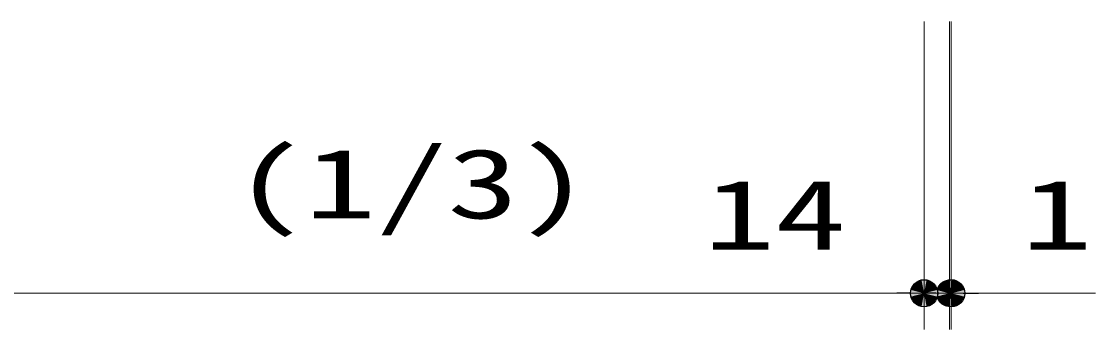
# Model space of a CAD drawing. Units: millimetres, scale not verified. Extents: x -9797 to 9797, y -4555 to 4555.
# Drawn here: x -460 to 132, y -545 to -375 of the extents above; entities that cross this region are included whole.
import ezdxf
from ezdxf.enums import TextEntityAlignment as Align

# ---------------------------------------------------------------- set-up
doc = ezdxf.new("R2010")
doc.units = ezdxf.units.MM
doc.header["$LTSCALE"] = 30
doc.header["$PDMODE"] = 32
doc.header["$PDSIZE"] = 15
for name, color, linetype, lineweight in [('0-0_0', 7, 'Continuous', 25), ('0-3_寸法ﾚｲﾔｰ', 30, 'Continuous', 13), ('0-4_DEFPOINTS', 7, 'Continuous', 25)]:
    doc.layers.add(name, color=color, linetype=linetype, lineweight=lineweight)
doc.styles.add('ＭＳ ゴシック', font='')
doc.styles.get('ＭＳ ゴシック').set_extended_font_data('MS Gothic')

# ---------------------------------------------------------------- blocks, each defined once
blk = doc.blocks.new('_DOT')
at = {"layer": '0-0_0', "color": 30}
blk.add_line((-15, 0), (-30, 0), dxfattribs=at)
for points in [[(0, 0), (-9.56, 11.56), (-8.04, 12.66)], [(0, 0), (-8.04, 12.66), (-6.39, 13.57)], [(0, 0), (-6.39, 13.57), (-4.64, 14.27)], [(0, 0), (-4.64, 14.27), (-2.81, 14.73)], [(0, 0), (-2.81, 14.73), (-0.94, 14.97)], [(0, 0), (-0.94, 14.97), (0.94, 14.97)], [(0, 0), (0.94, 14.97), (2.81, 14.73)], [(0, 0), (2.81, 14.73), (4.64, 14.27)], [(0, 0), (4.64, 14.27), (6.39, 13.57)], [(0, 0), (6.39, 13.57), (8.04, 12.66)], [(0, 0), (8.04, 12.66), (9.56, 11.56)], [(0, 0), (-15, 0), (-14.88, 1.88)], [(0, 0), (-14.88, -1.88), (-15, 0)], [(0, 0), (-14.88, 1.88), (-14.53, 3.73)], [(0, 0), (-14.53, -3.73), (-14.88, -1.88)], [(0, 0), (-14.53, 3.73), (-13.95, 5.52)], [(0, 0), (-13.95, -5.52), (-14.53, -3.73)], [(0, 0), (-13.95, 5.52), (-13.14, 7.23)], [(0, 0), (-13.14, -7.23), (-13.95, -5.52)], [(0, 0), (-13.14, 7.23), (-12.14, 8.82)], [(0, 0), (-12.14, -8.82), (-13.14, -7.23)], [(0, 0), (-12.14, 8.82), (-10.93, 10.27)], [(0, 0), (-10.93, -10.27), (-12.14, -8.82)], [(0, 0), (-10.93, 10.27), (-9.56, 11.56)], [(0, 0), (-9.56, -11.56), (-10.93, -10.27)], [(0, 0), (-8.04, -12.66), (-9.56, -11.56)], [(0, 0), (-6.39, -13.57), (-8.04, -12.66)], [(0, 0), (-4.64, -14.27), (-6.39, -13.57)], [(0, 0), (-2.81, -14.73), (-4.64, -14.27)], [(0, 0), (-0.94, -14.97), (-2.81, -14.73)], [(0, 0), (0.94, -14.97), (-0.94, -14.97)], [(0, 0), (9.56, 11.56), (10.93, 10.27)], [(0, 0), (10.93, 10.27), (12.14, 8.82)], [(0, 0), (12.14, 8.82), (13.14, 7.23)], [(0, 0), (13.14, 7.23), (13.95, 5.52)], [(0, 0), (13.95, 5.52), (14.53, 3.73)], [(0, 0), (14.53, 3.73), (14.88, 1.88)], [(0, 0), (14.88, 1.88), (15, 0)], [(0, 0), (2.81, -14.73), (0.94, -14.97)], [(0, 0), (4.64, -14.27), (2.81, -14.73)], [(0, 0), (6.39, -13.57), (4.64, -14.27)], [(0, 0), (8.04, -12.66), (6.39, -13.57)], [(0, 0), (9.56, -11.56), (8.04, -12.66)], [(0, 0), (10.93, -10.27), (9.56, -11.56)], [(0, 0), (12.14, -8.82), (10.93, -10.27)], [(0, 0), (13.14, -7.23), (12.14, -8.82)], [(0, 0), (13.95, -5.52), (13.14, -7.23)], [(0, 0), (14.53, -3.73), (13.95, -5.52)], [(0, 0), (14.88, -1.88), (14.53, -3.73)], [(0, 0), (15, 0), (14.88, -1.88)]]:
    blk.add_solid(points, dxfattribs=at)

msp = doc.modelspace()

# ---------------------------------------------------------------- linework, layer by layer
at = {"layer": '0-3_寸法ﾚｲﾔｰ'}
for p, q in [((37.79, -375.14), (37.79, -545.14)), ((37.79, -375.14), (37.79, -545.14)), ((51.79, -375.14), (51.79, -545.14)), ((51.79, -375.14), (51.79, -545.14)), ((52.79, -375.14), (52.79, -545.14)), ((22.79, -525.14), (-537.21, -525.14)), ((37.79, -525.14), (-92.21, -525.14)), ((22.79, -525.14), (7.79, -525.14)), ((36.79, -525.14), (21.79, -525.14)), ((51.79, -525.14), (37.79, -525.14)), ((51.79, -525.14), (52.79, -525.14)), ((52.79, -525.14), (132.32, -525.14)), ((66.79, -525.14), (81.79, -525.14)), ((67.79, -525.14), (82.79, -525.14))]:
    msp.add_line(p, q, dxfattribs=at)
at = {"layer": '0-4_DEFPOINTS'}
for p in [(37.79, -525.14), (52.79, -525.14)]:
    msp.add_point(p, dxfattribs=at)

# ---------------------------------------------------------------- block references
at = {"layer": '0-3_寸法ﾚｲﾔｰ', "xscale": 0.5, "yscale": 0.5}
for p in [(37.79, -525.14), (37.79, -525.14), (51.79, -525.14)]:
    msp.add_blockref('_DOT', p, dxfattribs=at)
at = {"layer": '0-3_寸法ﾚｲﾔｰ', "xscale": 0.5, "yscale": 0.5, "rotation": 180}
for p in [(51.79, -525.14), (52.79, -525.14)]:
    msp.add_blockref('_DOT', p, dxfattribs=at)

# ---------------------------------------------------------------- texts
at = {"layer": '0-3_寸法ﾚｲﾔｰ', "style": 'ＭＳ ゴシック', "width": 1.5}
for s, p in [('(1/3)', (-342.92, -495.39)), ('14', (-83.63, -512.54)), ('1', (91.37, -512.54))]:
    msp.add_text(s, height=38.49, dxfattribs=at).set_placement(p, align=Align.BOTTOM_LEFT)

doc.saveas('drawing.dxf')
